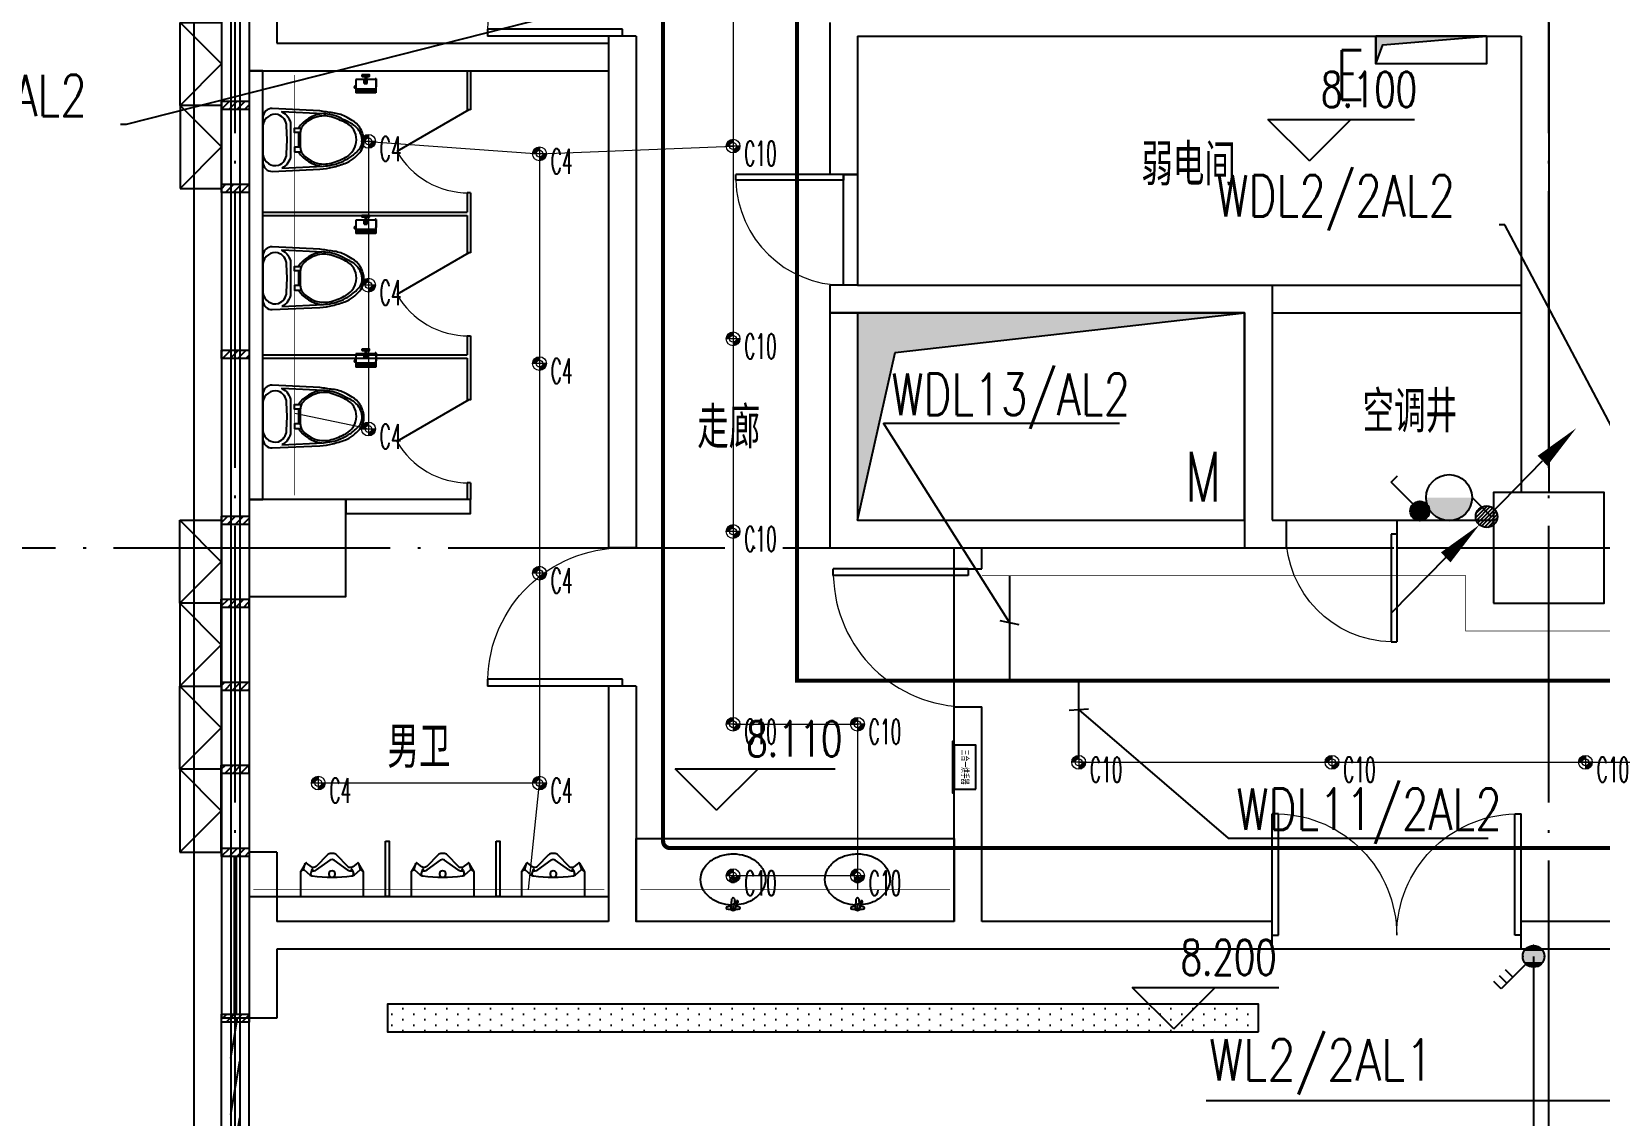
# Model space of a CAD drawing. Extents: x -621157 to 1764546, y -106808 to 741893.
# Drawn here: x 198525 to 209875, y 125888 to 133735 of the extents above; entities that cross this region are included whole.
import ezdxf
from ezdxf import colors
from ezdxf.entities.mleader import LeaderData, LeaderLine
from ezdxf.enums import TextEntityAlignment as Align
from ezdxf.math import Vec2, Vec3

# ---------------------------------------------------------------- set-up
doc = ezdxf.new("R2010")
doc.units = 0
doc.header["$LTSCALE"] = 1000
doc.header["$MEASUREMENT"] = 0
doc.linetypes.add('XREF-A-101-平面图_t3$0$__DASH', pattern=[0.35, 0.25, -0.1])
doc.linetypes.add('XREF-A-101-平面图_t3$0$DOTE', pattern=[2.42, 2, -0.2, 0.02, -0.2])
for name, color, linetype in [('0-底图', 7, 'Continuous'), ('EQUIP-照明', 3, 'Continuous'), ('SIG_TEXT', 2, 'Continuous'), ('T-EQUP-JT', 7, 'Continuous'), ('TEL_TEXT', 7, 'Continuous'), ('WIRE-照明', 4, 'Continuous'), ('XREF-A-101-平面图_t3$0$A-COLUMN', 8, 'Continuous'), ('XREF-A-101-平面图_t3$0$A-CURTWALL', 8, 'Continuous'), ('XREF-A-101-平面图_t3$0$A-DIM_ELEV', 8, 'Continuous'), ('XREF-A-101-平面图_t3$0$A-DOTE', 8, 'Continuous'), ('XREF-A-101-平面图_t3$0$A-PUB_HATCH', 8, 'Continuous'), ('XREF-A-101-平面图_t3$0$A-ROOM-CH', 8, 'Continuous'), ('XREF-A-101-平面图_t3$0$A-SEE', 8, 'Continuous'), ('XREF-A-101-平面图_t3$0$A-WALL', 8, 'Continuous'), ('XREF-A-101-平面图_t3$0$A-WALL-FILL', 8, 'Continuous'), ('XREF-A-101-平面图_t3$0$A-WINDOW', 8, 'Continuous'), ('XREF-A-101-平面图_t3$0$A-开启符号', 8, 'Continuous'), ('XREF-A-101-平面图_t3$0$A-背衬铝板', 8, 'Continuous'), ('XREF-A-101-平面图_t3$0$E-HOLE', 8, 'Continuous'), ('XREF-A-101-平面图_t3$0$I-FLOORING', 8, 'Continuous'), ('XREF-A-101-平面图_t3$0$I-FURNITURE', 8, 'Continuous'), ('XREF-A-101-平面图_t3$0$LVTRY', 8, 'Continuous'), ('XREF-A-101-平面图_t3$0$M-HOLE', 8, 'Continuous'), ('XREF-A-101-平面图_t3$0$wipess', 8, 'Continuous'), ('云线4.22', 1, 'Continuous'), ('照明回路线', 1, 'Continuous'), ('设备-照明', 3, 'Continuous')]:
    doc.layers.add(name, color=color, linetype=linetype)
doc.layers.add('00-照明回路线', color=6, linetype='Continuous', lineweight=0)
doc.layers.add('LIGHT-INF', color=6, linetype='Continuous', lineweight=0)
doc.styles.add('_TEL_DIM', font='SIMPLEX', dxfattribs={"width": 0.8, "height": 3.5, "bigfont": 'HZTXT'})
doc.styles.add('DIM_FONT', font='ROMANS', dxfattribs={"width": 0.8, "bigfont": 'HZDXC'})
doc.styles.add('E-FST', font='txt.shx', dxfattribs={"width": 0.75, "height": 250, "bigfont": '@@gbcbig.shx'})
doc.styles.add('INF DIM', font='SIMPLEX.SHX', dxfattribs={"width": 0.7, "bigfont": 'hztxt.shx'})
doc.styles.get("Standard").update_dxf_attribs({"font": 'romans.shx', "bigfont": 'HZDXC.SHX'})
doc.styles.add('XREF-A-101-平面图_t3$0$-HZDXCROMANS', font='ROMANS.shx', dxfattribs={"bigfont": 'HZDXC.shx'})
doc.styles.add('XREF-A-101-平面图_t3$0$A-101-0-A-106-0(平面图）最终版参照底图_t3$0$XZC', font='simsun.ttc', dxfattribs={"width": 0.8})
doc.styles.add('XREF-A-101-平面图_t3$0$A-STANDARD', font='SIMPLEX', dxfattribs={"bigfont": 'GBCBIG'})
doc.styles.add('XREF-A-101-平面图_t3$0$hzdxcROMANS', font='ROMANS', dxfattribs={"width": 0.8, "bigfont": 'HZDXC'})
doc.linetypes.add('LED', pattern='A,6,-3.5,["LED",Standard,S=2.54,R=0,X=-2.54,Y=-1.27],-4.8', length=14.3)

# ---------------------------------------------------------------- blocks, each defined once
blk = doc.blocks.new('XREF-A-101-平面图_t3$0$轴网(2)')
at = {"layer": 'XREF-A-101-平面图_t3$0$A-DOTE', "linetype": 'XREF-A-101-平面图_t3$0$DOTE'}
for p, q in [((0, -3300), (0, 43300)), ((9500, -3300), (9500, 43300)), ((-3300, 30000), (69800, 30000))]:
    blk.add_line(p, q, dxfattribs=at)
blk = doc.blocks.new('XREF-A-101-平面图_t3$0$柱网2F')
at = {"layer": 'XREF-A-101-平面图_t3$0$A-COLUMN'}
for points in [[(9100, -10400), (9900, -10400), (9900, -9600), (9100, -9600)], [(100, -10350), (800, -10350), (800, -9650), (100, -9650)]]:
    blk.add_lwpolyline(points, close=True, dxfattribs=at)
blk = doc.blocks.new('XREF-A-101-平面图_t3$0$G$C869EB286')
at = {"layer": 'XREF-A-101-平面图_t3$0$A-WINDOW'}
h = blk.add_hatch(dxfattribs=at)
h.set_pattern_fill('ANSI31', color=256, scale=25)
h.set_pattern_definition([(45, (-143.957, -89940), (-28.0633, 28.0633), [])])
h.paths.add_polyline_path([(0, 60), (200, 60), (200, 0), (0, 0)])
blk.add_lwpolyline([(0, 60), (200, 60), (200, 0), (0, 0)], close=True, dxfattribs=at)
blk = doc.blocks.new('XREF-A-101-平面图_t3$0$ROOM')
at = {"layer": 'XREF-A-101-平面图_t3$0$A-ROOM-CH', "style": 'XREF-A-101-平面图_t3$0$-HZDXCROMANS', "width": 0.6}
for tag, p in [('中文房间名称', (0, -1000)), ('英文房间名称', (0, -1500))]:
    blk.add_attdef(tag, text='', height=300, dxfattribs=at).set_placement(p, align=Align.CENTER)
blk = doc.blocks.new('XREF-A-101-平面图_t3$0$G$C27600906')
at = {"layer": 'XREF-A-101-平面图_t3$0$A-PUB_HATCH'}
h = blk.add_hatch(color=256, dxfattribs=at)
h.dxf.hatch_style = 1
h.paths.add_polyline_path([(800, 0), (0, 0), (0, -200), (50, -62)])
at = {"layer": 'XREF-A-101-平面图_t3$0$E-HOLE'}
blk.add_lwpolyline([(0, 0), (800, 0), (800, -200), (0, -200)], close=True, dxfattribs=at)
blk.add_lwpolyline([(800, 0), (0, 0), (0, -200), (50, -62), (800, 0)], dxfattribs=at)
at = {"layer": 'XREF-A-101-平面图_t3$0$E-HOLE', "style": 'XREF-A-101-平面图_t3$0$hzdxcROMANS', "width": 0.7}
blk.add_text('E', height=360, dxfattribs=at).set_placement((-291, -461))
blk = doc.blocks.new('XREF-A-101-平面图_t3$0$URN--02')
blk.add_wipeout([(-457, 0), (0, 0), (0, -178), (-36, -240), (-36, -240), (-36, -241), (-37, -241), (-37, -241), (-37, -241), (-37, -241), (-38, -242), (-38, -242), (-39, -242), (-40, -243), (-41, -243), (-41, -243), (-42, -243), (-43, -243), (-44, -242), (-45, -242), (-45, -242), (-46, -241), (-47, -240), (-48, -239), (-52, -236), (-58, -231), (-64, -226), (-70, -221), (-76, -217), (-79, -214), (-83, -211), (-88, -209), (-84, -211), (-90, -209), (-95, -208), (-100, -208), (-104, -210), (-108, -211), (-112, -214), (-116, -219), (-120, -223), (-181, -285), (-198, -303), (-203, -306), (-211, -309), (-218, -311), (-222, -311), (-235, -311), (-244, -310), (-250, -308), (-257, -304), (-262, -300), (-271, -290), (-282, -279), (-294, -267), (-304, -257), (-314, -246), (-330, -230), (-339, -221), (-345, -215), (-352, -210), (-356, -209), (-361, -208), (-368, -209), (-378, -214), (-395, -228), (-412, -241), (-413, -242), (-415, -243), (-417, -243), (-420, -242), (-421, -240), (-457, -178)]).dxf.layer = 'XREF-A-101-平面图_t3$0$wipess'
at = {"color": 0, "linetype": 'Continuous'}
blk.add_lwpolyline([(-222, -311, 0.202919), (-195, -300), (-113, -216, -0.389432), (-79, -214), (-45, -241, 0.462615), (-36, -240), (0, -178), (0, 0), (-457, 0), (-457, -178), (-421, -240, 0.462594), (-412, -241), (-378, -214, -0.372868), (-345, -215), (-262, -300, 0.202811), (-235, -311)], format="xyb", close=True, dxfattribs=at)
at = {"color": 35}
for points in [[(-457, -178), (-439, -192, 0.359145), (-431, -192)], [(-85, -149, 0.063072), (-372, -149)], [(-237, -140, 5.328794), (-220, -140)], [(-67, -157, 0.147155), (-87, -149)], [(0, -178), (-18, -192, -0.359152), (-26, -192), (-67, -157)]]:
    blk.add_lwpolyline(points, format="xyb", dxfattribs=at)
at = {"color": 39}
for points in [[(-435, -194), (-422, -238)], [(-376, -188), (-383, -165)], [(-341, -193), (-243, -262)], [(-116, -193), (-214, -262)], [(-81, -188), (-74, -165)], [(-22, -194), (-35, -238)]]:
    blk.add_lwpolyline(points, dxfattribs=at)
at = {"color": 35}
blk.add_lwpolyline([(-390, -157), (-431, -192)], dxfattribs=at)
at = {"color": 39}
for points in [[(-370, -149, 0.147155), (-390, -157)], [(-372, -149, 0.460813), (-383, -165)], [(-341, -193, 0.216515), (-377, -186)], [(-376, -188, 0.333711), (-364, -197)], [(-80, -186, 0.216515), (-116, -193)], [(-93, -197, 0.33371), (-81, -188)], [(-74, -165, 0.460816), (-85, -149)], [(-243, -262, 0.319648), (-214, -262)]]:
    blk.add_lwpolyline(points, format="xyb", dxfattribs=at)
blk = doc.blocks.new('XREF-A-101-平面图_t3$0$$lvtry$00000194')
at = {"color": 0}
for p, q in [((-17, -27), (-17, -17)), ((17, -27), (17, -17))]:
    blk.add_line(p, q, dxfattribs=at)
blk.add_lwpolyline([(14, -39, -0.067374), (92, -53, -0.088152), (166, -93, -0.105269), (218, -155, -0.121685), (235, -224, -0.121685), (218, -292, -0.105269), (166, -355, -0.088152), (92, -394, -0.078966), (0, -409, -0.078966), (-92, -394, -0.088152), (-166, -355, -0.105269), (-218, -292, -0.121685), (-235, -224, -0.121685), (-218, -155, -0.105269), (-166, -93, -0.088152), (-92, -53, -0.059935), (-23, -40, -0.059935)], format="xyb", dxfattribs=at)
for centre, radius in [((0, -27), 16.7), ((0, -221), 20), ((0, -221), 15)]:
    blk.add_circle(centre, radius, dxfattribs=at)
for centre, radius, start, end in [((0, -17), 16.7, 0, 180), ((-40, -17), 10.1, 106.6096, 258.1648), ((-64, 250), 259, 274.7069, 282.3732), ((-75, -197), 173, 71.36, 79.1873), ((-29, -63), 6.77, 155.344, 308.3224), ((-171, 35), 166, 324.8411, 338.1337), ((-171, 35), 170, 324.8411, 331.3523), ((-29, -63), 3.37, 155.344, 308.3224), ((100, -178), 170, 132.3141, 138.8253), ((100, -178), 166, 125.5327, 138.8253), ((-12, -42), 10.6, 201.8924, 261.774), ((-381, -99), 372, 2.3982, 6.7627), ((0, -80), 9.9, 201.7837, 338.2163), ((64, 250), 259, 257.6268, 265.2931), ((381, -99), 372, 170.1008, 177.6018), ((75, -197), 173, 100.8127, 110.4191), ((40, -17), 10.1, 281.8352, 73.3904)]:
    blk.add_arc(centre, radius, start, end, dxfattribs=at)
for p in [(0, -27), (0, -221)]:
    blk.add_point(p, dxfattribs=at)
blk = doc.blocks.new('XREF-A-101-平面图_t3$0$A-101-0-A-106-0(平面图）最终版参照底图_t3$0$A$C852bf139')
at = {"ltscale": 100}
for points in [[(-25, 157), (-345, 157), (-345, 0), (-25, 0)], [(-370, 0), (-370, -13), (0, -13), (0, 0)]]:
    blk.add_lwpolyline(points, close=True, dxfattribs=at)
at = {"style": 'XREF-A-101-平面图_t3$0$A-101-0-A-106-0(平面图）最终版参照底图_t3$0$XZC', "width": 0.6}
blk.add_text('三合一烘手器', height=50, dxfattribs=at).set_placement((-185, 79), align=Align.MIDDLE_CENTER)
blk = doc.blocks.new('XREF-A-101-平面图_t3$0$马桶A')
blk.add_wipeout([(227, 298), (227, 304), (226, 310), (225, 316), (223, 322), (221, 328), (219, 333), (215, 338), (212, 343), (207, 347), (203, 351), (198, 355), (193, 358), (187, 361), (181, 363), (175, 364), (169, 365), (163, 365), (-163, 365), (-169, 365), (-175, 364), (-181, 363), (-187, 361), (-193, 358), (-198, 355), (-203, 351), (-207, 347), (-212, 343), (-215, 338), (-219, 333), (-221, 328), (-224, 322), (-225, 316), (-226, 310), (-227, 304), (-227, 298), (-211, -47), (-208, -78), (-203, -108), (-197, -139), (-170, -228), (-164, -243), (-156, -259), (-148, -273), (-137, -287), (-115, -312), (-90, -335), (-82, -342), (-73, -348), (-63, -353), (-53, -357), (-43, -361), (-32, -363), (-22, -365), (-11, -365), (0, -365), (16, -363), (31, -360), (47, -356), (62, -350), (76, -343), (90, -335), (102, -327), (114, -317), (124, -306), (133, -294), (141, -281), (169, -230), (179, -209), (187, -186), (193, -163), (196, -140), (211, -47)]).dxf.layer = 'XREF-A-101-平面图_t3$0$wipess'
at = {"color": 35, "linetype": 'ByBlock'}
blk.add_line((53, 109), (-53, 109), dxfattribs=at)
at = {"color": 0, "linetype": 'Continuous'}
blk.add_lwpolyline([(227, 298, 0.431726), (163, 365), (-163, 365, 0.431435), (-227, 298), (-211, -47, 0.05293), (-197, -139, 0.015625), (-170, -228, 0.092508), (-137, -287, 0.041886), (-90, -335, 0.199313), (0, -365, 0.124065), (90, -335, 0.122705), (141, -281, 0.00916), (169, -230, 0.093585), (196, -140, -0.024039), (211, -47)], format="xyb", close=True, dxfattribs=at)
at = {"color": 35}
for points in [[(-101, 194), (0, 190), (101, 194, 0.31346), (183, 257, 0.214355), (170, 326, 0.233297), (103, 365), (-107, 365, 0.214741), (-170, 326, 0.214469), (-182, 253, 0.149897), (-150, 211, 0.149897), (-101, 194)], [(-204, 229), (-189, -72, 0.039846), (-181, -133, 0.096207), (-126, -263, 0.060028), (-69, -329, 0.204422), (0, -353, 0.133941), (69, -329, 0.129163), (125, -263, -0.000598), (157, -200, 0.056687), (181, -133, 0.051135), (189, -72), (204, 229, -0.272391), (111, 165), (-111, 165, -0.270676), (-204, 229)], [(107, 73, 0.09365), (83, 89, 0.098915), (54, 95), (-55, 95, 0.096282), (-83, 89, 0.096282), (-108, 73, 0.05557), (-140, 34, 0.05557), (-163, -11, 0.092989), (-174, -76, 0.063501), (-167, -129, 0.057856), (-124, -235, 0.268831), (0, -311, 0.294074), (124, -235, 0.034416), (167, -129, 0.087024), (174, -76, 0.134611), (140, 34, 0.061058), (107, 73)]]:
    blk.add_lwpolyline(points, format="xyb", close=True, dxfattribs=at)
at = {"color": 35, "linetype": 'ByBlock'}
for points in [[(-53, 95), (-53, 136), (-87, 136), (-87, 88)], [(53, 95), (53, 136), (86, 136), (86, 88)]]:
    blk.add_lwpolyline(points, dxfattribs=at)
for centre, start, end in [((52, -92), 124.5259, 171.7782), ((-52, -92), 8.2064, 55.4741)]:
    blk.add_arc(centre, 244, start, end, dxfattribs=at)
blk = doc.blocks.new('XREF-A-101-平面图_t3$0$A$C12754C8C')
at = {"layer": 'XREF-A-101-平面图_t3$0$I-FURNITURE', "color": 8}
for p, q in [((110, 122), (55, 122)), ((10, 30), (155, 30)), ((10, 21), (155, 21)), ((10, 14), (155, 14)), ((10, 8), (155, 8)), ((10, 4), (155, 4))]:
    blk.add_line(p, q, dxfattribs=at)
at = {"layer": 'XREF-A-101-平面图_t3$0$I-FURNITURE'}
for p, q in [((77, 120), (77, 80)), ((87, 120), (87, 80)), ((0, 39), (0, 44)), ((10, 49), (5, 49)), ((6, 39), (6, 40)), ((9, 43), (10, 43)), ((10, 96), (10, 0)), ((72, 96), (10, 96)), ((72, 68), (72, 96)), ((72, 93), (77, 93)), ((72, 87), (77, 87)), ((72, 68), (92, 68)), ((77, 80), (87, 80)), ((87, 93), (92, 93)), ((87, 87), (92, 87)), ((92, 68), (92, 96)), ((155, 96), (92, 96)), ((151, 101), (151, 96)), ((155, 96), (155, 0)), ((157, 101), (157, 44)), ((155, 0), (10, 0))]:
    blk.add_line(p, q, dxfattribs=at)
blk.add_lwpolyline([(55, 130), (55, 122, 0.414214), (57, 120), (108, 120, 0.414214), (110, 122), (110, 130)], format="xyb", close=True, dxfattribs=at)
for centre, radius, start, end in [((5, 44), 5, 90, 180), ((3, 39), 3, 180, 0), ((9, 40), 3, 90, 180), ((154, 101), 3, 0, 180), ((154, 44), 3, 286.1013, 360)]:
    blk.add_arc(centre, radius, start, end, dxfattribs=at)
blk = doc.blocks.new('XREF-A-101-平面图_t3$0$A-VEGA-2-LAY-1-01（B栋办公楼）$0$$TCHSYS$APDOOR2D')
blk.add_line((0.5, 0), (0, 0.866))
at = {"lineweight": 13}
blk.add_arc((0.5, 0), 1, 120, 180, dxfattribs=at)
blk = doc.blocks.new('XREF-A-101-平面图_t3$0$G$CCB870F7D')
at = {"layer": 'XREF-A-101-平面图_t3$0$I-FLOORING'}
blk.add_line((0, -12420), (0, -12570), dxfattribs=at)
at = {"layer": 'XREF-A-101-平面图_t3$0$LVTRY'}
for p, q in [((1576, -6450), (1576, -6733)), ((1601, -6450), (1601, -6733)), ((1576, -7333), (1576, -7471)), ((1601, -7333), (1601, -7483)), ((100, -7471), (1576, -7471)), ((1601, -7483), (1601, -7767)), ((100, -7496), (1576, -7496)), ((1576, -7496), (1576, -7767)), ((1601, -7767), (1576, -7767)), ((1576, -8367), (1576, -8504)), ((1576, -8367), (1601, -8367)), ((100, -8504), (1576, -8504)), ((100, -8529), (1576, -8529)), ((1576, -8529), (1576, -8830)), ((1576, -9430), (1576, -9550)), ((1601, -9430), (1601, -9550)), ((0, -12420), (2600, -12420))]:
    blk.add_line(p, q, dxfattribs=at)
for points in [[(1601, -6733), (1576, -6733)], [(1601, -7333), (1576, -7333)], [(1601, -8367), (1601, -8830), (1576, -8830)], [(1601, -9430), (1576, -9430)]]:
    blk.add_lwpolyline(points, dxfattribs=at)
for points in [[(700, -9650), (1601, -9650), (1601, -9550), (700, -9550)], [(987, -12020), (1012, -12020), (1012, -12420), (987, -12420)], [(1787, -12020), (1812, -12020), (1812, -12420), (1787, -12420)], [(5100, -12600), (2800, -12600), (2800, -12000), (5100, -12000)]]:
    blk.add_lwpolyline(points, close=True, dxfattribs=at)
at = {"layer": 'XREF-A-101-平面图_t3$0$LVTRY', "extrusion": (0, 0, -1), "xscale": -1, "zscale": -1}
for p in [(-761, -6610), (-761, -7626), (-761, -8592)]:
    blk.add_blockref('XREF-A-101-平面图_t3$0$A$C12754C8C', p, dxfattribs=at)
at = {"layer": 'XREF-A-101-平面图_t3$0$LVTRY'}
for name, p, rotation in [('XREF-A-101-平面图_t3$0$马桶A', (465, -6950), 89.99999999999984), ('XREF-A-101-平面图_t3$0$马桶A', (465, -7950), 89.99999999999984), ('XREF-A-101-平面图_t3$0$马桶A', (465, -8950), 89.99999999999984), ('XREF-A-101-平面图_t3$0$A-101-0-A-106-0(平面图）最终版参照底图_t3$0$A$C852bf139', (5100, -11670), 270), ('XREF-A-101-平面图_t3$0$$lvtry$00000194', (3501, -12521), 180.3060095053976), ('XREF-A-101-平面图_t3$0$$lvtry$00000194', (4401, -12521), 180.3060095053976)]:
    blk.add_blockref(name, p, dxfattribs=dict(at, rotation=rotation))
at = {"layer": 'XREF-A-101-平面图_t3$0$LVTRY', "xscale": -600, "yscale": -600, "zscale": 25}
for p, rotation in [((1588, -7033), 269.9999999994639), ((1588, -8067), 269.9999999994639), ((1588, -9130), 269.9999999994622)]:
    blk.add_blockref('XREF-A-101-平面图_t3$0$A-VEGA-2-LAY-1-01（B栋办公楼）$0$$TCHSYS$APDOOR2D', p, dxfattribs=dict(at, rotation=rotation))
at = {"layer": 'XREF-A-101-平面图_t3$0$LVTRY'}
blk.add_lwpolyline([(0, -6450), (0, -9550), (100, -9550), (100, -6450)], close=True, dxfattribs=at)
at = {"layer": 'XREF-A-101-平面图_t3$0$LVTRY', "rotation": 179.9999999999999}
for p in [(371, -12420), (1171, -12420), (1971, -12420)]:
    blk.add_blockref('XREF-A-101-平面图_t3$0$URN--02', p, dxfattribs=at)
blk = doc.blocks.new('XREF-A-101-平面图_t3$0$DOOR2DLIB$SYSLIB$00000107')
at = {"color": 0}
for p, q in [((0.45, 0.975), (0.5, 0.975)), ((0.45, 0), (0.45, 0.975)), ((0.5, 0), (0.5, 0.975)), ((0.5, 0), (0.45, 0))]:
    blk.add_line(p, q, dxfattribs=at)
at = {"color": 0, "lineweight": 13}
blk.add_arc((0.475, 0), 0.975, 91.4693, 180, dxfattribs=at)
blk = doc.blocks.new('XREF-A-101-平面图_t3$0$DOOR2DLIB$SYSLIB$00000108')
at = {"color": 0}
for p, q in [((-0.5, 0), (-0.5, 0.4875)), ((-0.475, 0.4875), (-0.5, 0.4875)), ((-0.475, 0), (-0.475, 0.4875)), ((0.475, 0), (0.475, 0.4875)), ((0.475, 0.4875), (0.5, 0.4875)), ((0.5, 0), (0.5, 0.4875)), ((-0.5, 0), (-0.475, 0)), ((0.5, 0), (0.475, 0))]:
    blk.add_line(p, q, dxfattribs=at)
at = {"color": 0, "lineweight": 13}
for centre, start, end in [((-0.4875, 0), 0, 88.53072), ((0.4875, 0), 91.46928, 180)]:
    blk.add_arc(centre, 0.4875, start, end, dxfattribs=at)
blk = doc.blocks.new('XREF-A-101-平面图_t3$0$WINDOW2DLIB$SYSLIB$00000012')
at = {"color": 0}
for points in [[(-0.5, 0.5), (-0.5, -0.5)], [(0.5, 0.5), (-0.5, 0.5)], [(0.5, -0.5), (0.5, 0.5)], [(-0.5, 0.1667), (0.5, 0.1667)], [(-0.3839, -0.1667), (-0.448, 0.1667)], [(-0.3159, -0.1667), (-0.38, 0.1667)], [(-0.2479, -0.1667), (-0.312, 0.1667)], [(-0.1799, -0.1667), (-0.244, 0.1667)], [(-0.1119, -0.1667), (-0.176, 0.1667)], [(-0.0439, -0.1667), (-0.108, 0.1667)], [(0.0241, -0.1667), (-0.04, 0.1667)], [(0.0921, -0.1667), (0.028, 0.1667)], [(0.16, -0.1667), (0.0959, 0.1667)], [(0.228, -0.1667), (0.1639, 0.1667)], [(0.296, -0.1667), (0.2319, 0.1667)], [(0.364, -0.1667), (0.2999, 0.1667)], [(0.432, -0.1667), (0.3679, 0.1667)], [(0.5, -0.1667), (0.4359, 0.1667)], [(-0.4519, -0.1667), (-0.5, 0.0836)], [(-0.5, -0.1667), (0.5, -0.1667)], [(0.5, -0.5), (-0.5, -0.5)]]:
    blk.add_lwpolyline(points, dxfattribs=at)
blk = doc.blocks.new('XREF-A-101-平面图_t3')
at = {"layer": 'XREF-A-101-平面图_t3$0$A-PUB_HATCH'}
h = blk.add_hatch(dxfattribs=at)
h.set_pattern_fill('DOTS', color=256, scale=50, angle=270)
h.set_pattern_definition([(270, (200100, 365905), (79.375, -39.6875), [0, -79.375])])
h.paths.add_polyline_path([(207400, 126500), (207400, 126700), (201100, 126700), (201100, 126500)])
at = {"layer": 'XREF-A-101-平面图_t3$0$A-CURTWALL'}
for p, q in [((199900, 140100), (199900, 126600)), ((199967, 140033), (199967, 126600)), ((200033, 139967), (200033, 126600)), ((200100, 126600), (199900, 126600))]:
    blk.add_line(p, q, dxfattribs=at)
at = {"layer": 'XREF-A-101-平面图_t3$0$A-DIM_ELEV'}
for p, q in [((206787, 126522), (206487, 126822)), ((206487, 126822), (207547, 126822)), ((206787, 126522), (207087, 126822))]:
    blk.add_line(p, q, dxfattribs=at)
at = {"layer": 'XREF-A-101-平面图_t3$0$A-WALL'}
for p, q in [((200100, 127200), (200100, 126600)), ((202800, 127100), (200300, 127100)), ((200300, 127100), (200300, 126600)), ((205300, 127100), (202800, 127100)), ((207500, 127100), (205300, 127100)), ((211200, 127100), (209300, 127100)), ((200300, 126600), (200100, 126600))]:
    blk.add_line(p, q, dxfattribs=at)
at = {"layer": 'XREF-A-101-平面图_t3$0$A-WINDOW'}
blk.add_line((209300, 127100), (207500, 127100), dxfattribs=at)
at = {"layer": 'XREF-A-101-平面图_t3$0$A-开启符号', "linetype": 'Continuous'}
for points in [[(199600, 133800), (199900, 133800), (199900, 133200), (199600, 133200)], [(199600, 132600), (199900, 132600), (199900, 133200), (199600, 133200)], [(199598, 130200), (199898, 130200), (199898, 129600), (199598, 129600)], [(199598, 129000), (199898, 129000), (199898, 129600), (199598, 129600)], [(199598, 129000), (199898, 129000), (199898, 128400), (199598, 128400)], [(199598, 127800), (199898, 127800), (199898, 128400), (199598, 128400)]]:
    blk.add_lwpolyline(points, close=True, dxfattribs=at)
for points in [[(199600, 133800), (199900, 133500), (199600, 133200)], [(199600, 132600), (199900, 132900), (199600, 133200)], [(199598, 130200), (199898, 129900), (199598, 129600)], [(199598, 129000), (199898, 129300), (199598, 129600)], [(199598, 129000), (199898, 128700), (199598, 128400)], [(199598, 127800), (199898, 128100), (199598, 128400)]]:
    blk.add_lwpolyline(points, dxfattribs=at)
at = {"layer": 'XREF-A-101-平面图_t3$0$A-背衬铝板', "color": 6, "linetype": 'XREF-A-101-平面图_t3$0$__DASH', "ltscale": 0.5, "const_width": 30}
blk.add_lwpolyline([(200000, 127770), (200000, 126630)], dxfattribs=at)
at = {"layer": 'XREF-A-101-平面图_t3$0$M-HOLE'}
blk.add_lwpolyline([(207400, 126500), (207400, 126700), (201100, 126700), (201100, 126500)], close=True, dxfattribs=at)
blk.add_blockref('XREF-A-101-平面图_t3$0$G$CCB870F7D', (200100, 139900))
at = {"layer": 'XREF-A-101-平面图_t3$0$A-WINDOW', "rotation": 180}
blk.add_blockref('XREF-A-101-平面图_t3$0$G$C869EB286', (200100, 126630), dxfattribs=at)
at = {"layer": 'XREF-A-101-平面图_t3$0$A-WINDOW', "xscale": 6000.000000003973, "yscale": 200, "zscale": 6000.000000003973, "rotation": 270.0000000000036}
blk.add_blockref('XREF-A-101-平面图_t3$0$WINDOW2DLIB$SYSLIB$00000012', (200000, 123600), dxfattribs=at)
at = {"layer": 'XREF-A-101-平面图_t3$0$A-DIM_ELEV', "color": 7, "style": 'XREF-A-101-平面图_t3$0$A-STANDARD', "width": 0.705882}
blk.add_text('8.200', height=255, dxfattribs=at).set_placement((206837, 126912))
at = {"layer": 'XREF-A-101-平面图_t3$0$A-PUB_HATCH'}
h = blk.add_hatch(color=256, dxfattribs=at)
h.dxf.hatch_style = 1
h.paths.add_polyline_path([(207300, 131700), (204500, 131700), (204500, 130200), (204773, 131414)])
at = {"layer": 'XREF-A-101-平面图_t3$0$A-CURTWALL'}
blk.add_line((200100, 139900), (200100, 126600), dxfattribs=at)
at = {"layer": 'XREF-A-101-平面图_t3$0$A-DIM_ELEV'}
for p, q in [((207769, 132798), (207469, 133098)), ((207469, 133098), (208529, 133098)), ((207769, 132798), (208069, 133098)), ((203481, 128103), (203181, 128403)), ((203181, 128403), (204338, 128403)), ((203481, 128103), (203781, 128403))]:
    blk.add_line(p, q, dxfattribs=at)
at = {"layer": 'XREF-A-101-平面图_t3$0$A-SEE'}
blk.add_lwpolyline([(238100, 140100), (238100, 140300), (199700, 140300), (199700, 111000)], dxfattribs=at)
at = {"layer": 'XREF-A-101-平面图_t3$0$A-WALL'}
for p, q in [((200100, 136200), (200100, 133450)), ((200300, 136200), (200300, 133650)), ((200300, 133650), (202700, 133650)), ((202700, 133700), (202700, 130000)), ((202700, 133650), (202700, 133450)), ((202900, 133700), (202900, 130000)), ((200100, 133450), (202700, 133450)), ((207500, 131900), (209300, 131900)), ((207500, 131900), (207500, 131700)), ((209300, 131900), (209300, 131700)), ((204300, 131700), (204300, 130000)), ((204500, 131700), (204300, 131700)), ((204500, 131700), (204500, 130200)), ((207500, 131700), (209300, 131700)), ((204500, 130200), (205300, 130200)), ((205300, 130200), (207300, 130200)), ((207300, 130200), (207300, 130000)), ((204300, 130000), (205200, 130000)), ((205200, 129850), (205200, 130000)), ((205400, 129850), (205400, 130000)), ((205400, 130000), (207300, 130000)), ((202700, 129000), (202700, 127300)), ((202900, 129000), (202900, 127300)), ((205200, 127300), (205200, 128850)), ((205400, 127300), (205400, 128850)), ((200100, 127800), (200100, 127200)), ((200300, 127800), (200100, 127800)), ((200300, 127800), (200300, 127300)), ((202700, 127300), (200300, 127300)), ((205200, 127300), (202900, 127300)), ((207500, 127300), (205400, 127300)), ((211300, 127300), (209300, 127300))]:
    blk.add_line(p, q, dxfattribs=at)
for points in [[(202900, 133700), (202700, 133700)], [(202900, 130000), (202700, 130000)], [(205200, 129850), (205400, 129850)], [(202900, 129000), (202700, 129000)], [(205200, 128850), (205400, 128850)], [(207500, 127100), (207500, 127300)], [(209300, 127100), (209300, 127300)]]:
    blk.add_lwpolyline(points, dxfattribs=at)
at = {"layer": 'XREF-A-101-平面图_t3$0$A-WALL-FILL', "color": 171}
for p, q in [((204300, 133800), (204300, 132700)), ((209500, 133800), (209500, 130400)), ((204500, 133700), (207400, 133700)), ((204500, 133700), (204500, 132700)), ((207400, 133700), (209300, 133700)), ((209300, 133700), (209300, 130400)), ((204300, 131900), (204300, 131700)), ((204500, 131900), (207500, 131900)), ((207500, 131900), (207500, 130200)), ((204300, 131700), (207300, 131700)), ((207300, 131700), (207300, 130000)), ((209500, 130400), (209300, 130400)), ((207500, 130200), (207600, 130200)), ((208400, 130200), (209100, 130200)), ((209100, 130200), (209100, 130000)), ((207300, 130000), (207600, 130000)), ((208400, 130000), (209100, 130000))]:
    blk.add_line(p, q, dxfattribs=at)
for points in [[(204500, 132700), (204300, 132700)], [(204500, 131900), (204300, 131900)], [(207600, 130200), (207600, 130000)], [(208400, 130200), (208400, 130000)]]:
    blk.add_lwpolyline(points, dxfattribs=at)
at = {"layer": 'XREF-A-101-平面图_t3$0$A-WINDOW'}
for p, q in [((204500, 132700), (204500, 131900)), ((207600, 130200), (208400, 130200)), ((205200, 128850), (205200, 129850))]:
    blk.add_line(p, q, dxfattribs=at)
blk.add_lwpolyline([(204400, 132700), (204500, 132700), (204500, 131900), (204400, 131900)], close=True, dxfattribs=at)
at = {"layer": 'XREF-A-101-平面图_t3$0$M-HOLE'}
blk.add_lwpolyline([(204500, 130200), (207300, 130200), (207300, 131700), (204500, 131700)], close=True, dxfattribs=at)
blk.add_lwpolyline([(207300, 131700), (204500, 131700), (204500, 130200), (204773, 131414), (207300, 131700)], dxfattribs=at)
blk.add_blockref('XREF-A-101-平面图_t3$0$G$C27600906', (208250, 133700))
at = {"layer": 'XREF-A-101-平面图_t3$0$A-COLUMN'}
blk.add_blockref('XREF-A-101-平面图_t3$0$柱网2F', (200000, 140000), dxfattribs=at)
at = {"layer": 'XREF-A-101-平面图_t3$0$A-DOTE'}
blk.add_blockref('XREF-A-101-平面图_t3$0$轴网(2)', (200000, 100000), dxfattribs=at)
at = {"layer": 'XREF-A-101-平面图_t3$0$A-ROOM-CH'}
ref = blk.add_blockref('XREF-A-101-平面图_t3$0$ROOM', (206895, 133621), dxfattribs=at)
ref.add_attrib('中文房间名称', '弱电间', dxfattribs={"height": 300, "style": 'XREF-A-101-平面图_t3$0$-HZDXCROMANS', "width": 0.8}).set_placement((206895, 132621), align=Align.CENTER)
ref = blk.add_blockref('XREF-A-101-平面图_t3$0$ROOM', (208495, 131835), dxfattribs=at)
ref.add_attrib('中文房间名称', '空调井', dxfattribs={"height": 300, "style": 'XREF-A-101-平面图_t3$0$-HZDXCROMANS', "width": 0.8}).set_placement((208495, 130835), align=Align.CENTER)
ref = blk.add_blockref('XREF-A-101-平面图_t3$0$ROOM', (203569, 131720), dxfattribs=at)
ref.add_attrib('中文房间名称', '走廊', dxfattribs={"height": 300, "style": 'XREF-A-101-平面图_t3$0$-HZDXCROMANS', "width": 0.8}).set_placement((203569, 130720), align=Align.CENTER)
ref = blk.add_blockref('XREF-A-101-平面图_t3$0$ROOM', (201328, 129409), dxfattribs=at)
ref.add_attrib('中文房间名称', '男卫', dxfattribs={"height": 300, "style": 'XREF-A-101-平面图_t3$0$-HZDXCROMANS', "width": 0.8}).set_placement((201328, 128409), align=Align.CENTER)
at = {"layer": 'XREF-A-101-平面图_t3$0$A-WINDOW'}
for name, p, xscale, yscale, zscale, rotation in [('XREF-A-101-平面图_t3$0$DOOR2DLIB$SYSLIB$00000107', (202800, 134200), 1000, -1000, 1000, 270.0000000000008), ('XREF-A-101-平面图_t3$0$DOOR2DLIB$SYSLIB$00000107', (204400, 132300), -800, -800, -800, 270.0000000000008), ('XREF-A-101-平面图_t3$0$DOOR2DLIB$SYSLIB$00000107', (202800, 129500), 1000, -1000, 1000, 270.0000000000008), ('XREF-A-101-平面图_t3$0$DOOR2DLIB$SYSLIB$00000107', (205300, 129350), 1000, 1000, 1000, 90), ('XREF-A-101-平面图_t3$0$DOOR2DLIB$SYSLIB$00000108', (208400, 127200), 1800, -1800, 1800, 180)]:
    blk.add_blockref(name, p, dxfattribs=dict(at, xscale=xscale, yscale=yscale, zscale=zscale, rotation=rotation))
for p in [(199900, 133170), (199898, 129570), (199898, 128370)]:
    blk.add_blockref('XREF-A-101-平面图_t3$0$G$C869EB286', p, dxfattribs=at)
at = {"layer": 'XREF-A-101-平面图_t3$0$A-WINDOW', "rotation": 180}
for p in [(200100, 132630), (200100, 131430), (200100, 130230), (200100, 129030), (200100, 127830)]:
    blk.add_blockref('XREF-A-101-平面图_t3$0$G$C869EB286', p, dxfattribs=at)
at = {"layer": 'XREF-A-101-平面图_t3$0$A-WINDOW', "xscale": 800, "yscale": -800, "zscale": 800}
blk.add_blockref('XREF-A-101-平面图_t3$0$DOOR2DLIB$SYSLIB$00000107', (208000, 130100), dxfattribs=at)
at = {"layer": 'XREF-A-101-平面图_t3$0$A-DIM_ELEV', "color": 7, "style": 'XREF-A-101-平面图_t3$0$A-STANDARD', "width": 0.705882}
for s, p in [('8.100', (207853, 133188)), ('8.110', (203696, 128493))]:
    blk.add_text(s, height=255, dxfattribs=at).set_placement(p)
at = {"layer": 'XREF-A-101-平面图_t3$0$M-HOLE', "style": 'XREF-A-101-平面图_t3$0$hzdxcROMANS', "width": 0.7}
blk.add_text('M', height=360, dxfattribs=at).set_placement((206871, 130335))
blk = doc.blocks.new('*X14702')
at = {"color": 0, "linetype": 'Continuous'}
for p, q in [((192.59, 446.72), (193.93, 448.06)), ((192.65, 447.21), (193.44, 448)), ((192.67, 446.38), (194.27, 447.98)), ((192.81, 446.1), (194.55, 447.84)), ((193.01, 445.87), (194.78, 447.64)), ((193.27, 445.7), (194.95, 447.39)), ((193.58, 445.59), (195.06, 447.07)), ((193.98, 445.57), (195.08, 446.67))]:
    blk.add_line(p, q, dxfattribs=at)
blk = doc.blocks.new('HC001445')
at = {"color": 4, "linetype": 'Continuous'}
for p, q in [((0.132, 0.058), (3.238, 3.233)), ((-5.47, -5.531), (-2.364, -2.356))]:
    blk.add_line(p, q, dxfattribs=at)
for points in [[(3.238, 3.233, 0.8, 0, 0), (5.189, 5.119, 0, 0, 0)], [(-2.364, -2.356, 0.8, 0, 0), (-0.412, -0.47, 0, 0, 0)]]:
    blk.add_lwpolyline(points, format="xyseb", dxfattribs=at)
blk.add_circle((0, 0), 0.625, dxfattribs=at)
at = {"color": 4, "linetype": 'Continuous', "xscale": 0.5, "yscale": 0.5, "zscale": 0.5}
blk.add_blockref('*X14702', (-96.918, -223.407), dxfattribs=at)
blk = doc.blocks.new('$equip$00001151')
blk.add_circle((0, 0.5), 0.5)
for points in [[(0.433, 0.25), (-0.433, 0.25), (0.5, 0.5), (-0.5, 0.5)], [(0.25, 0.067), (-0.25, 0.067), (0.433, 0.25), (-0.433, 0.25)], [(0, 0), (0, 0), (0.25, 0.067), (-0.25, 0.067)]]:
    blk.add_solid(points)
at = {"flags": 9}
blk.add_attdef('A', (0, 0), '', height=0.00002, dxfattribs=at)
blk = doc.blocks.new('HC002557118160')
at = {"layer": 'EQUIP-照明', "color": 0}
for p, q in [((0.74, 1.78), (3.13, 4.17)), ((3.13, 4.17), (3.83, 3.46))]:
    blk.add_line(p, q, dxfattribs=at)
blk.add_circle((0, 1.04), 1.04, dxfattribs=at)
for p in [(0, 2.08), (-1.04, 1.04), (0, 0), (1.04, 1.04)]:
    blk.add_point(p, dxfattribs=at)
for points in [[(-0.52, 1.94), (0.52, 1.94), (-0.9, 1.56), (0.9, 1.56)], [(0, 2.08), (0, 2.08), (-0.52, 1.94), (0.52, 1.94)], [(-0.9, 1.56), (0.9, 1.56), (-1.04, 1.04), (1.04, 1.04)], [(-0.9, 0.52), (0.9, 0.52), (-1.04, 1.04), (1.04, 1.04)], [(-0.52, 0.14), (0.52, 0.14), (-0.9, 0.52), (0.9, 0.52)], [(0, 0), (0, 0), (-0.52, 0.14), (0.52, 0.14)]]:
    blk.add_solid(points, dxfattribs=at)
at = {"layer": 'TEL_TEXT', "color": 0, "style": '_TEL_DIM', "flags": 1}
blk.add_attdef('A', text='', height=0.0001, dxfattribs=at).set_placement((0, 0), align=Align.MIDDLE_CENTER)
at = {"layer": '云线4.22', "color": 0, "style": '_TEL_DIM', "width": 0.7}
blk.add_attdef('PSFHATT', (3.85, 0), '', height=0.025, dxfattribs=at)
blk = doc.blocks.new('$equip$00001964')
for p, q in [((0.147, 0.356), (0.625, 0.833)), ((0.399, 0.607), (0.54, 0.466)), ((0.512, 0.72), (0.653, 0.579)), ((0.625, 0.833), (0.766, 0.692))]:
    blk.add_line(p, q)
blk.add_circle((0, 0.208), 0.208)
for p in [(0, 0.417), (-0.208, 0.208), (0, 0), (0.208, 0.208)]:
    blk.add_point(p)
for points in [[(-0.18, 0.313), (0.18, 0.313), (-0.208, 0.208), (0.208, 0.208)], [(-0.104, 0.389), (0.104, 0.389), (-0.18, 0.313), (0.18, 0.313)], [(0, 0.417), (0, 0.417), (-0.104, 0.389), (0.104, 0.389)], [(-0.18, 0.104), (0.18, 0.104), (-0.208, 0.208), (0.208, 0.208)], [(-0.104, 0.028), (0.104, 0.028), (-0.18, 0.104), (0.18, 0.104)], [(0, 0), (0, 0), (-0.104, 0.028), (0.104, 0.028)]]:
    blk.add_solid(points)
at = {"layer": 'TEL_TEXT', "style": '_TEL_DIM', "flags": 1}
blk.add_attdef('A', text='', height=0.00002, dxfattribs=at).set_placement((0, 0), align=Align.MIDDLE_CENTER)
blk = doc.blocks.new('_Oblique')
at = {"color": 0, "linetype": 'ByBlock', "lineweight": -2}
blk.add_line((-0.5, -0.5), (0.5, 0.5), dxfattribs=at)
blk = doc.blocks.new('*U24682')
h = blk.add_hatch(color=8)
h.dxf.hatch_style = 1
h.paths.add_polyline_path([(-50, 0), (-24, 0, -0.414214), (0, 24), (0, 50, 0.414214)])
h.paths.add_polyline_path([(0, -24), (0, -50, 0.414214), (50, 0), (24, 0, -0.414214)])
at = {"color": 8}
for points in [[(50, 0), (-50, 0)], [(0, 50), (0, -50)]]:
    blk.add_lwpolyline(points, dxfattribs=at)
blk.add_circle((0, 0), 50)
blk.add_circle((0, 0), 24.5, dxfattribs=at)
at = {"style": 'INF DIM', "width": 0.5}
blk.add_text('C10', height=180, dxfattribs=at).set_placement((81, -144))
blk = doc.blocks.new('A$C6b6344d6')
h = blk.add_hatch(color=8)
h.dxf.hatch_style = 1
h.paths.add_polyline_path([(-50, 0), (-24, 0, -0.414214), (0, 24), (0, 50, 0.414214)])
h.paths.add_polyline_path([(0, -24), (0, -50, 0.414214), (50, 0), (24, 0, -0.414214)])
at = {"color": 8}
for points in [[(50, 0), (-50, 0)], [(0, 50), (0, -50)]]:
    blk.add_lwpolyline(points, dxfattribs=at)
blk.add_circle((0, 0), 50)
blk.add_circle((0, 0), 24.5, dxfattribs=at)
at = {"style": 'INF DIM', "width": 0.5}
blk.add_text('C4', height=180, dxfattribs=at).set_placement((81, -144))
blk = doc.blocks.new('G$CDFF05B24')
at = {"layer": 'LIGHT-INF', "color": 6, "linetype": 'LED', "ltscale": 0.05, "const_width": 5}
for points in [[(5400, -10200), (8900, -10200), (8900, -10600), (57600, -10600), (57600, -10200), (62400, -10200), (62400, -4500)], [(430, -9620), (430, -6580)], [(2670, -12470), (130, -12470)], [(2930, -12470), (5170, -12470)]]:
    blk.add_lwpolyline(points, dxfattribs=at)
at = {"layer": 'LIGHT-INF', "color": 6}
for name, p in [('A$C6b6344d6', (963, -7060)), ('A$C6b6344d6', (2200, -7150)), ('*U24682', (3600, -7094)), ('A$C6b6344d6', (963, -8100)), ('*U24682', (3600, -8488)), ('A$C6b6344d6', (2200, -8667)), ('A$C6b6344d6', (963, -9140)), ('*U24682', (3600, -9881)), ('A$C6b6344d6', (2200, -10183)), ('*U24682', (3600, -11275)), ('*U24682', (4500, -11275)), ('*U24682', (6100, -11550)), ('*U24682', (7932, -11550)), ('*U24682', (9765, -11550)), ('A$C6b6344d6', (600, -11700)), ('A$C6b6344d6', (2200, -11700)), ('*U24682', (4500, -12370))]:
    blk.add_blockref(name, p, dxfattribs=at)
at = {"layer": 'LIGHT-INF', "color": 6, "linetype": 'LED', "ltscale": 0.05}
blk.add_blockref('*U24682', (3600, -12370), dxfattribs=at)
blk = doc.blocks.new('G$C45431F82')
at = {"layer": '00-照明回路线', "ltscale": 5}
for p, q in [((3600, -5700), (3600, -11275)), ((963, -7060), (963, -9140)), ((963, -7060), (2200, -7150)), ((2200, -7150), (3600, -7094)), ((2200, -7150), (2200, -10183)), ((963, -9140), (430, -9029)), ((2200, -10183), (2200, -11676)), ((3600, -11275), (4500, -11275)), ((4500, -11275), (4500, -12370)), ((6100, -11550), (37248, -11550)), ((2200, -11676), (2118, -12470)), ((2200, -11700), (600, -11700)), ((4500, -12370), (3600, -12370)), ((4500, -12370), (4500, -12470))]:
    blk.add_line(p, q, dxfattribs=at)
at = {"layer": 'WIRE-照明'}
for points in [[(5599, -10200), (5599, -10960)], [(6101, -11500), (6101, -10960)]]:
    blk.add_lwpolyline(points, dxfattribs=at)
at = {"layer": '照明回路线'}
ml = blk.add_multileader_mtext('Standard', dxfattribs=at)
ml.set_content('{\\Ftxt,whgtxt|c134;WDL1/2AL2}', color=4, style='E-FST')
ml.set_leader_properties(color=256)
ml.set_arrow_properties(name='OBLIQUE')
ml.build(insert=Vec2(0, 0))
ml.multileader.update_dxf_attribs({"text_left_attachment_type": 6, "text_right_attachment_type": 7, "dogleg_length": 40, "arrow_head_size": 100})
ctx = ml.context
ctx.base_point, ctx.char_height, ctx.arrow_head_size, ctx.landing_gap_size, ctx.plane_origin = Vec3(-2820, -6938), 300, 100, 20, Vec3(-1204, -6430)
ctx.left_attachment, ctx.right_attachment = 6, 7
notes = []
notes.append((ctx, [(0, (1, 1, 0), (-790, -6938), (-1, 0), 40, [(0, [(4081, -5700)], 0, [])])]))
ctx.mtext.insert, ctx.mtext.flow_direction = Vec3(-2800, -6578), 5
ml = blk.add_multileader_mtext('Standard', dxfattribs=at)
ml.set_content('{\\Ftxt,whgtxt|c134;WDL2/2AL2}', color=4, style='E-FST')
ml.set_leader_properties(color=256)
ml.set_arrow_properties(name='OBLIQUE')
ml.build(insert=Vec2(0, 0))
ml.multileader.update_dxf_attribs({"text_left_attachment_type": 6, "text_right_attachment_type": 7, "dogleg_length": 40, "arrow_head_size": 100})
ctx = ml.context
ctx.base_point, ctx.char_height, ctx.arrow_head_size, ctx.landing_gap_size, ctx.plane_origin = Vec3(7077, -7664), 300, 100, 20, Vec3(8756, -7155)
ctx.left_attachment, ctx.right_attachment = 6, 7
notes.append((ctx, [(0, (1, 1, 0), (9182, -7664), (-1, 0), 40, [(0, [(10525, -10204)], 0, [])])]))
ctx.mtext.insert, ctx.mtext.flow_direction = Vec3(7097, -7304), 5
ml = blk.add_multileader_mtext('Standard', dxfattribs=at)
ml.set_content('{\\Ftxt,whgtxt|c134;WDL13/AL2}', color=4, style='E-FST')
ml.set_leader_properties(color=256)
ml.set_arrow_properties(name='OBLIQUE')
ml.build(insert=Vec2(0, 0))
ml.multileader.update_dxf_attribs({"text_left_attachment_type": 6, "text_right_attachment_type": 7, "dogleg_length": 40, "arrow_head_size": 100})
ctx = ml.context
ctx.base_point, ctx.char_height, ctx.arrow_head_size, ctx.landing_gap_size, ctx.plane_origin = Vec3(4727, -9099), 300, 100, 20, Vec3(6283, -8650)
ctx.left_attachment, ctx.right_attachment = 6, 7
notes.append((ctx, [(0, (1, 1, 0), (4687, -9099), (1, 0), 40, [(0, [(5599, -10539)], 0, [])])]))
ctx.mtext.insert, ctx.mtext.flow_direction = Vec3(4747, -8739), 5
ml = blk.add_multileader_mtext('Standard', dxfattribs=at)
ml.set_content('{\\Ftxt,whgtxt|c134;WDL11/2AL2}', color=4, style='E-FST')
ml.set_leader_properties(color=256)
ml.set_arrow_properties(name='OBLIQUE')
ml.build(insert=Vec2(0, 0))
ml.multileader.update_dxf_attribs({"text_left_attachment_type": 6, "text_right_attachment_type": 7, "dogleg_length": 40, "arrow_head_size": 100})
ctx = ml.context
ctx.base_point, ctx.char_height, ctx.arrow_head_size, ctx.landing_gap_size, ctx.plane_origin = Vec3(7222, -12099), 300, 100, 20, Vec3(5302, -10311)
ctx.left_attachment, ctx.right_attachment = 6, 7
notes.append((ctx, [(0, (1, 1, 0), (7182, -12099), (1, 0), 40, [(0, [(6101, -11171)], 0, [])])]))
ctx.mtext.insert, ctx.mtext.flow_direction = Vec3(7242, -11739), 5
for ctx, leaders in notes:
    for number, flags, end, landing, length, lines in leaders:
        leader = LeaderData()
        leader.index, (leader.has_last_leader_line, leader.has_dogleg_vector, leader.attachment_direction) = number, flags
        leader.last_leader_point, leader.dogleg_vector, leader.dogleg_length = Vec3(end), Vec3(landing), length
        for number, points, colour, breaks in lines:
            line = LeaderLine()
            line.index, line.vertices, line.color, line.breaks = number, Vec3.list(points), colors.encode_raw_color(colour), breaks
            leader.lines.append(line)
        ctx.leaders.append(leader)

msp = doc.modelspace()

# ---------------------------------------------------------------- block references
at = {"layer": '0-底图'}
msp.add_blockref('XREF-A-101-平面图_t3', (0, 0), dxfattribs=at)

# ---------------------------------------------------------------- next in the draw order: linework, layer by layer
at = {"layer": 'SIG_TEXT'}
msp.add_lwpolyline([(207022, 126005), (210875, 126005)], dxfattribs=at)
at = {"layer": 'WIRE-照明'}
for points in [[(206274, 134062, 30, 30, 0), (203144, 134062, 30, 30, 0.414214), (203094, 134012, 30, 30, 0), (203094, 127880, 30, 30, 0.414214), (203144, 127830, 30, 30, 0), (261973, 127830, 30, 30, 0)], [(205469, 133900, 30, 30, 0), (204113, 133900, 30, 30, 0.414214), (204063, 133850, 30, 30, 0), (204063, 129040, 30, 30, 0), (263497, 129040, 30, 0, 0)]]:
    msp.add_lwpolyline(points, format="xyseb", dxfattribs=at)
for points in [[(208946, 130364), (209078, 130231)], [(209390, 127046), (209390, 125626), (210765, 125241)]]:
    msp.add_lwpolyline(points, dxfattribs=at)

# ---------------------------------------------------------------- next in the draw order: block references
at = {"layer": 'EQUIP-照明', "xscale": 333.3333333333333, "yscale": 333.3333333333333, "zscale": 333.3333333333333}
msp.add_blockref('$equip$00001151', (208779, 130197), dxfattribs=at)
at = {"layer": 'EQUIP-照明', "xscale": 376.3521634615026, "yscale": 376.3521634615026, "zscale": 376.3521634615026, "rotation": 180}
msp.add_blockref('$equip$00001964', (209390, 127125), dxfattribs=at)
at = {"layer": 'T-EQUP-JT', "color": 7, "linetype": 'Continuous', "ltscale": 5, "xscale": 125, "yscale": 125, "zscale": 125}
msp.add_blockref('HC001445', (209050, 130226), dxfattribs=at)
at = {"layer": 'WIRE-照明'}
msp.add_blockref('G$C45431F82', (200000, 140000), dxfattribs=at)
at = {"layer": '设备-照明', "color": 3, "xscale": 66.66666666666666, "yscale": 66.66666666666666, "zscale": 66.66666666666666, "rotation": 89.99999999999999}
msp.add_blockref('HC002557118160', (208637, 130267), dxfattribs=at)

# ---------------------------------------------------------------- next in the draw order: texts
at = {"layer": 'SIG_TEXT', "color": 2, "style": 'DIM_FONT', "width": 0.8}
msp.add_text('WL2/2AL1', height=300, dxfattribs=at).set_placement((207043, 126148))

# ---------------------------------------------------------------- next in the draw order: block references
at = {"layer": 'WIRE-照明'}
msp.add_blockref('G$CDFF05B24', (200000, 140000), dxfattribs=at)

doc.saveas('drawing.dxf')
